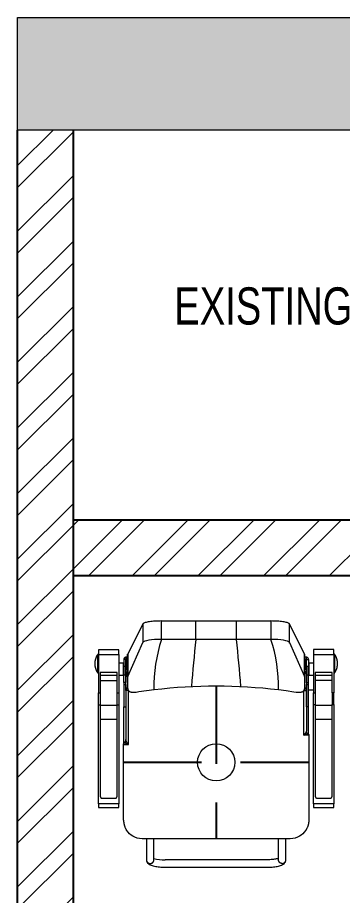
# Model space of a CAD drawing. Header units: feet. Extents: x 9789436 to 9794358, y -6779597 to -6760777.
# Drawn here: x 9789436 to 9790309, y -6763142 to -6760777 of the extents above; entities that cross this region are included whole.
import ezdxf

# ---------------------------------------------------------------- set-up
doc = ezdxf.new("R2010")
doc.units = ezdxf.units.FT
doc.header["$LTSCALE"] = 33
doc.header["$MEASUREMENT"] = 0
doc.linetypes.add('HIDDEN', pattern=[9.524999999999995, 6.349999999999997, -3.174999999999998])
for name, color, linetype, lineweight in [('A-COL', 243, 'Continuous', 9), ('column hatch', 5, 'Continuous', 0), ('LENS-DIM', 252, 'Continuous', 5), ('LENS-FURNITURE', 13, 'Continuous', 9), ('LENS-TEXT', 31, 'Continuous', 5), ('LK-FURNITURE', 13, 'Continuous', 9), ('LN-HATCH', 251, 'Continuous', 0)]:
    doc.layers.add(name, color=color, linetype=linetype, lineweight=lineweight)
doc.layers.add('A-WALL', color=1, linetype='Continuous')
doc.styles.add('LK TXT', font='GILC____.TTF', dxfattribs={"height": 100})

# ---------------------------------------------------------------- blocks, each defined once
blk = doc.blocks.new('A$Ca786b161')
at = {"layer": 'column hatch'}
h = blk.add_hatch(color=8, dxfattribs=at)
h.dxf.hatch_style = 1
h.paths.add_polyline_path([(201.066666662693, -16571.13333333097), (201.066666662693, -16417.93333332799), (0, -16417.93333332799), (0, -16724.33333333023), (201.066666662693, -16724.33333333023)])
h.paths.add_polyline_path([(3571.466666653753, -16443.46666666306), (3009.733333319426, -16443.46666666306), (3009.733333351091, -16724.33333333023), (3571.466666653753, -16724.33333333023)])
h.paths.add_polyline_path([(4921.533333316445, -16417.93333332799), (4720.466666653752, -16417.93333332799), (4720.466666653752, -16724.33333333023), (4921.533333316445, -16724.33333333023)])
h.paths.add_polyline_path([(3596.999999985099, -12536.86666666157), (3290.599999979138, -12536.86666666157), (3290.599999979138, -12843.26666666381), (3596.999999985099, -12843.26666666381)])
h.paths.add_polyline_path([(3750.19999998808, -8681.333333330229), (3443.799999982119, -8681.333333330229), (3443.799999982119, -8987.733333328739), (3750.19999998808, -8987.733333328739)])
h.paths.add_polyline_path([(1605.399999991059, -6536.533333333209), (1324.533333331346, -6536.533333333209), (1324.533333331346, -6817.400000000373), (1605.399999991059, -6817.400000000373)])
h.paths.add_polyline_path([(1605.399999991059, -3906.599999999627), (1299, -3906.599999999627), (1299, -4187.46666666679), (1605.399999991059, -4187.46666666679)])
h.paths.add_polyline_path([(3622.533333316446, 303.2000000011176), (3367.199999988079, 303.2000000011176), (3367.199999988079, -25.53333332948387), (3622.533333316446, -25.53333332948387)])
h.paths.add_polyline_path([(1299, 303.2000000011176), (0, 303.2000000011176), (0, 1.8626451e-09), (1299, 1.8626451e-09)])
at = {"layer": 'LN-HATCH'}
h = blk.add_hatch(dxfattribs=at)
h.set_pattern_fill('ANSI32', color=256, scale=333, angle=180)
h.set_pattern_definition([(225, (-11186338.29759494, 5489029.201225905), (88.29995930067012, -88.29995930067015), []), (225, (-11186397.16423438, 5489029.201225905), (88.29995930067012, -88.29995930067015), [])])
h.paths.add_polyline_path([(4921.533333316445, 303.2000000011176), (3622.533333316446, 303.2000000011176), (3622.533333316446, 102.1333333384245), (4771.533333316445, 102.1333333384245), (4771.533333316445, -16417.93333332799), (4921.533333316445, -16417.93333332799)])
h.paths.add_polyline_path([(3367.199999988079, 303.2000000011176), (1299, 303.2000000011176), (1299, 153.2000000011176), (2039.466666668654, 153.2000000011176), (3367.199999988079, 153.2000000048429)])
h.paths.add_polyline_path([(2039.466666668654, 153.2000000011176), (1889.466666668653, 153.2000000011176), (1889.466666668653, 3.200000000186264), (2039.466666668654, 3.200000001117587)])
h.paths.add_polyline_path([(2039.466666668654, -746.7999999988824), (1889.466666668653, -746.7999999998137), (1889.466666668653, -1050.066666665487), (150, -1050.066666668281), (150, -1200.066666668281), (2039.466666668654, -1200.066666664556)])
h.paths.add_polyline_path([(150, 1.8626451e-09), (0, 1.8626451e-09), (0, -16417.93333332799), (150, -16417.93333332799)])
at = {"layer": 'A-COL'}
for p, q in [((0, 303.2000000011176), (1299, 303.2000000011176)), ((0, 0), (0, 303.2000000011176)), ((1299, 1.8626451e-09), (0, 1.8626451e-09))]:
    blk.add_line(p, q, dxfattribs=at)
at = {"layer": 'A-WALL'}
for p, q in [((0, -16724.33333333023), (1.8626451e-09, 1.8626451e-09)), ((150, -16417.93333332799), (150, 1.8626451e-09)), ((1889.466666668653, -1050.066666665487), (150, -1050.066666668281)), ((2039.466666668654, -1200.066666664556), (150, -1200.066666668281)), ((2039.466666668654, -1200.066666664556), (150, -1200.066666668281))]:
    blk.add_line(p, q, dxfattribs=at)
blk = doc.blocks.new('CHAIR UNIT')
blk.add_circle((0, -2.91038e-11), 50.09224864585668)
at = {"layer": 'Defpoints', "linetype": 'HIDDEN'}
for p, q in [((0, 205.7260339055501), (0, -205.7260339055793)), ((-249.0004958324135, -2.91038e-11), (249.0004958324135, -2.91038e-11))]:
    blk.add_line(p, q, dxfattribs=at)
at = {"layer": 'LENS-FURNITURE'}
for points in [[(-147.1943452823906, 331.1256455461554), (-147.1943452823906, 380.5769559177861), (-151.5496397707611, 380.5495641275193), (-155.868411893025, 380.4491275675247), (-160.1324005834758, 380.2847768315114), (-164.2868219334632, 380.0565119194216), (-168.3225455321371, 379.7643328331469), (-172.1939183576032, 379.417370168172), (-175.8644182831049, 379.0064933290123), (-179.324914181605, 378.5499635048618), (-182.5480148121714, 378.0386501038447), (-185.4880669172853, 377.4725531241856), (-188.1450704988092, 376.8790643542597), (-190.491633602418, 376.2399226048728), (-192.5003649890422, 375.56425846598), (-194.1712641799822, 374.8612025405455), (-195.4860701132566, 374.1398854184954), (-196.4265212463215, 373.4003071072802), (-197.001748945564, 372.6515981986886), (-197.001748945564, 322.3967953379323)], [(-147.1943452823906, 380.5769559177861), (147.2308676522225, 380.5769559177861)], [(-54.7606068085879, 331.1256455461554), (-54.7606068085879, 380.5769559177861)], [(54.79712917841972, 331.1256455461554), (54.79712917841972, 380.5769559177861)], [(197.0474022049457, 322.3967953379323), (197.0474022049457, 372.6515981986886), (196.4721745047718, 373.4003071072802), (195.531722895801, 374.1398854184954), (194.2169169615954, 374.8612025405455), (192.546018009074, 375.56425846598), (190.5372868617996, 376.2399226048728), (188.1907232813537, 376.8790643542597), (185.5337199382484, 377.4725531241856), (182.5936678322032, 378.0386501038447), (179.3705674409866, 378.5499635048618), (175.9100713040679, 379.0064933290123), (172.2304407265037, 379.417370168172), (168.3681985521689, 379.7643328331469), (164.3324747160077, 380.0565119194216), (160.1780536044389, 380.2847768315114), (155.9140649139881, 380.4491275675247), (151.5952930301428, 380.5495641275193), (147.2308676522225, 380.5769559177861), (147.2308676522225, 331.1256455461554)], [(147.2308676522225, 331.1256455461554), (-147.1943452823906, 331.1256455461554)], [(-237.7881233915687, 231.2460509821831), (-197.001748945564, 322.3967953379323)], [(196.9560961686075, 321.200687206263), (197.0108795994893, 321.6754782196076), (197.0291409026831, 321.9220043245877)], [(197.0474022049457, 322.3967953379323), (237.8246457614005, 231.2460509821831)], [(-316.4938646722585, 290.6953644652968), (-318.4934651684017, 290.6953644652968), (-318.7856443449855, 290.2753570306231), (-319.0686928685753, 289.8553495922243), (-319.3426107419655, 289.435342155688), (-319.8904467262328, 288.5770660897541), (-320.1461032964289, 288.1387974603276), (-320.4108905177563, 287.700528830901), (-320.9039425933734, 286.8239915720769), (-321.1504689883441, 286.3765923452738), (-321.3878642562777, 285.9291931203334), (-321.6161293489859, 285.4817938935303), (-321.8443942032755, 285.0252640693507), (-322.2826628480107, 284.1122044266085), (-322.492666637525, 283.6465440087486), (-322.702670189552, 283.1900141845981), (-322.9035435663536, 282.7243537649047), (-323.0952860536054, 282.2495627496973), (-323.2870283024386, 281.7839023318665), (-323.4696403760463, 281.3091113166592), (-323.816602983512, 280.3595292862446), (-323.9900844059885, 279.8756076736609), (-324.1453045271336, 279.4008166584536), (-324.4557447666303, 278.4329734332859), (-324.6018342357129, 277.9490518225648), (-324.7387932911515, 277.4559996144672), (-324.8757523465902, 276.9720780018833), (-325.0035805124789, 276.4790257937857), (-325.2409762572497, 275.4929213775904), (-325.4601104594767, 274.5068169613951), (-325.5514162583277, 274.0046341559209), (-325.6518529467285, 273.5115819478233), (-325.8983791042119, 272.0050335332635), (-326.0901215914637, 270.4984851205372), (-326.1449052607641, 269.9963023150631), (-326.1905582789332, 269.4941195114516), (-326.2270804084837, 268.9828061086009), (-326.2636030139402, 268.4806233049894), (-326.2909947298467, 267.9693099040014), (-326.3183864448219, 267.4671270985273), (-326.3366477480158, 266.9649442930531), (-326.3457781616598, 266.453630892036), (-326.3549090512097, 265.951448086591), (-326.3549090512097, 265.4401346855739), (-326.3457781616598, 264.9288212845859), (-326.3366477480158, 264.4266384791117), (-326.3183864448219, 263.9153250781237), (-326.2636030139402, 262.9109594709007), (-326.2270804084837, 262.3996460699127), (-326.1905582789332, 261.8974632644385), (-326.1449052607641, 261.3952804589644), (-326.0901215914637, 260.8839670579764), (-325.8983791042119, 259.3774186433875), (-325.8162034796551, 258.8752358379133), (-325.7340283319354, 258.3821836316783), (-325.6518529467285, 257.8800008262042), (-325.5514162583277, 257.3778180225927), (-325.4601104594767, 256.8847658126324), (-325.3505431190133, 256.3825830090209), (-325.2409762572497, 255.8895307990606), (-325.0035805124789, 254.9034263828653), (-324.8757523465902, 254.4195047721441), (-324.7387932911515, 253.9264525640465), (-324.6018342357129, 253.4425309514626), (-324.4557447666303, 252.9586093388789), (-323.9900844059885, 251.5068445048529), (-323.816602983512, 251.0320534896455), (-323.6431217994541, 250.5481318770617), (-323.4696403760463, 250.0824714592309), (-323.2870283024386, 249.6076804421609), (-323.0952860536054, 249.1328894269536), (-322.9035435663536, 248.6672290072602), (-322.702670189552, 248.2015685894294), (-322.492666637525, 247.7359081697359), (-322.2826628480107, 247.279378347419), (-321.8443942032755, 246.3663187028142), (-321.6161293489859, 245.9097888804972), (-321.3878642562777, 245.4623896555568), (-321.1504689883441, 245.0149904287536), (-320.6574166752399, 244.1201919770101), (-320.4108905177563, 243.6819233475835), (-320.1461032964289, 243.2436547163234), (-319.8904467262328, 242.8145166842733), (-319.3426107419655, 241.9562406183104), (-319.0686928685753, 241.5362331817742), (-318.7856443449855, 241.1070951478905), (-318.4934651684017, 240.6962183068681), (-316.4938646722585, 240.6962183068681)], [(-318.4934651684017, 240.6962183068681), (-318.4934651684017, 290.6953644652968)], [(-261.5002822503448, 290.2023122571991), (-261.5002822503448, 303.1951510048821), (-316.4938646722585, 303.1951510048821), (-316.4938646722585, 290.2023122571991), (-261.5002822503448, 290.2023122571991), (-261.5002822503448, 187.0174417796661)], [(-316.4938646722585, 290.2023122571991), (-316.4938646722585, 187.0174417796661)], [(-237.9707354661077, 230.1686405996735), (-237.9707354661077, 230.4151667065162), (-237.9707354661077, 290.9418905702769), (-237.9707354661077, 291.0423271302425), (-237.9616045765579, 291.1427636920707), (-237.943343273364, 291.2432002520654), (-237.9250824470073, 291.3345062183798), (-237.8976904936135, 291.4258121809981), (-237.8611681256443, 291.5262487428263), (-237.8246457595378, 291.6175547091407), (-237.7881233915687, 291.699730076245)], [(238.0163882486522, 230.1686405996735), (238.0163882486522, 230.4151667065162), (238.0163882486522, 290.9418905702769), (238.0163882486522, 291.0423271302425), (238.0072578350082, 291.1427636920707), (237.9889965318144, 291.2432002520654), (237.9707352295518, 291.3345062183798), (237.9433435136452, 291.4258121809981), (237.9068211466074, 291.5262487428263), (237.8702987795696, 291.6175547091407), (237.8246457614005, 291.699730076245)], [(316.4938649134711, 290.3940547816455), (316.4938649134711, 303.3868935330538), (261.500282490626, 303.3868935330538), (261.500282490626, 290.3940547816455), (316.4938649134711, 290.3940547816455), (316.4938649134711, 187.2091843059752)], [(261.500282490626, 290.3940547816455), (261.500282490626, 187.2091843059752)], [(316.4938649134711, 240.8879608331772), (318.4934654096141, 240.8879608331772), (318.7856445852667, 241.2988376741996), (319.0686931088567, 241.7188451107068), (319.6165286172182, 242.5771211766696), (320.1461032982916, 243.4353972426034), (320.6574166771023, 244.3119345014566), (320.9039428345858, 244.7593337282597), (321.1504689911381, 245.1976023576863), (321.3878644965589, 245.6450015844894), (321.6161293517798, 246.1015314068063), (321.8443944435567, 246.5489306317177), (322.063528646715, 247.0054604558973), (322.2826630882919, 247.4711208718654), (322.4926666393876, 247.927650696045), (322.7026704298332, 248.3933111157385), (322.9035433297977, 248.8589715354319), (323.095286055468, 249.3246319532627), (323.2870285427198, 249.79942296847), (323.4696406163275, 250.2650833881635), (323.8166032247245, 251.214665418549), (323.9900844087824, 251.6985870292992), (324.1453045289964, 252.1733780463692), (324.4557447684929, 253.1412212678115), (324.6018344759941, 253.6342734777718), (324.8757521100342, 254.6021167010767), (325.0035807527603, 255.0951689073118), (325.2409760206938, 256.0812733253697), (325.3505433602259, 256.5743255334673), (325.4509798102081, 257.0765083389415), (325.5514164986089, 257.5695605470392), (325.6518529485911, 258.0717433525133), (325.7340283347294, 258.564795560611), (325.8162037208677, 259.0669783642224), (325.962293189019, 260.0713439733081), (326.0901215933263, 261.0757095842564), (326.1357746114954, 261.5778923878679), (326.1905580433086, 262.0892057888559), (326.2636027773841, 263.0935713998333), (326.2909949701279, 263.6048848008213), (326.3183866860345, 264.1070676062954), (326.3366477508098, 264.6183810072835), (326.3457784019411, 265.1205638090323), (326.3549088146537, 265.6318772118829), (326.3549088146537, 266.1340600154945), (326.3457784019411, 266.6453734164825), (326.3366477508098, 267.1475562219566), (326.3183866860345, 267.6588696229737), (326.2909949701279, 268.1610524284188), (326.2636027773841, 268.6723658294359), (326.1905580433086, 269.6767314403842), (326.1357746114954, 270.1880448413722), (326.0901215933263, 270.6902276449837), (325.962293189019, 271.6945932540693), (325.8162037208677, 272.698958863155), (325.7340283347294, 273.2011416686291), (325.6518529485911, 273.6941938767559), (325.4509798102081, 274.6985594877042), (325.3505433602259, 275.1916116958018), (325.2409760206938, 275.6846639020368), (325.0035807527603, 276.6707683200948), (324.8757521100342, 277.1638205281925), (324.7387935314328, 277.6477421407762), (324.6018344759941, 278.1407943488739), (324.4557447684929, 278.6247159614577), (324.1453045289964, 279.5925591829), (323.9900844087824, 280.06735019997), (323.8166032247245, 280.5512718106911), (323.4696406163275, 281.5008538411057), (323.2870285427198, 281.975644856313), (322.9035433297977, 282.9069656938082), (322.7026704298332, 283.3726261135016), (322.2826630882919, 284.3039469510259), (321.8443944435567, 285.2170065975224), (321.6161293517798, 285.6644058224629), (321.3878644965589, 286.1209356447798), (321.1504689911381, 286.5683348697203), (320.9039428345858, 287.0157340965234), (320.6574166771023, 287.4540027277835), (320.1461032982916, 288.3305399866367), (319.8813160769641, 288.7596780186868), (319.6165286172182, 289.1979466499762), (319.3426109822467, 289.6179540846206), (319.0686931088567, 290.0470921166707), (318.7856445852667, 290.4670995550696), (318.4934654096141, 290.8871069916058), (316.4938649134711, 290.8871069916058)], [(318.4934654096141, 290.8871069916058), (318.4934654096141, 240.8879608331772)], [(-248.4983128663152, 265.6957913879305), (-249.5026785582304, 266.6910264015314), (-261.5002822503448, 266.6910264015314)], [(-249.5026785582304, 234.6974164407293), (-249.5026785582304, 266.6910264015314)], [(-237.9707354661077, 277.1729511237063), (-241.9973281733692, 277.1729511237063), (-241.9973281733692, 283.0804470272269), (-242.1890708990395, 283.0804470272269), (-242.572555873543, 283.0621858343365), (-242.7642983607948, 283.0439246414462), (-242.9560410864651, 283.016532853042), (-243.1386529225856, 282.9891410627752), (-243.3303954098374, 282.9526186751318), (-243.5130072459578, 282.9160962912137), (-243.7047497322783, 282.8704433080275), (-244.0699736420065, 282.7608761506854), (-244.2434548269957, 282.6969619765005), (-244.4260669015348, 282.6239172049099), (-244.7730295080692, 282.4778276617871), (-244.946510931477, 282.3956522928201), (-245.1199921155348, 282.304346330231), (-245.2843428868801, 282.2130403639167), (-245.6130444295705, 282.0121672420937), (-245.7682645497844, 281.9026000847225), (-245.9234849084169, 281.7839023318665), (-246.0695743765682, 281.6743351744953), (-246.2247944967821, 281.5465068224002), (-246.3617535531521, 281.4186784740014), (-246.5078430213034, 281.2908501237689), (-246.6448018383236, 281.1630217716447), (-246.7726300042123, 281.0169322285219), (-246.9004586469382, 280.8799732846091), (-247.028286812827, 280.7338837396237), (-247.1469848044216, 280.5877941964718), (-247.3661190066486, 280.2773539173068), (-247.4756861086935, 280.1130031812645), (-247.5761225586757, 279.9577830407361), (-247.6765592470765, 279.7843017092091), (-247.7678650459274, 279.6199509731668), (-247.9322160556912, 279.2729883082211), (-248.0783055238426, 278.9260256413836), (-248.2061336897313, 278.5608017835184), (-248.2609175983816, 278.3781898564775), (-248.3065706174821, 278.1955779275449), (-248.3522233972326, 278.0038354012358), (-248.3887457642704, 277.8212234723032), (-248.416137480177, 277.6294809478859), (-248.4435294345021, 277.4468690189534), (-248.4709211494774, 277.2551264926442), (-248.48005180154, 277.0633839663351), (-248.4983128663152, 276.871641440026), (-248.4983128663152, 276.6798989156086)], [(-242.4995111394673, 257.6517359141144), (-242.4995111394673, 276.6798989156086), (-248.4983128663152, 276.6798989156086), (-248.4983128663152, 257.6517359141144)], [(-242.4995111394673, 249.288109567482), (-242.462988534011, 249.4341991106048), (-242.353421671316, 249.5528968653525), (-242.1890708990395, 249.6076804421609), (-241.9973281733692, 249.6076804421609), (-241.9973281733692, 277.1729511237063), (-242.0521118436009, 277.1729511237063), (-242.0977648627013, 277.1638205281925), (-242.1525482935831, 277.1455593353021), (-242.2438543308526, 277.1090369495214), (-242.289507349953, 277.0816451610881), (-242.3351603681222, 277.0451227734447), (-242.3716824967414, 277.008600387664), (-242.3990746894851, 276.9720780018833), (-242.4538581203669, 276.8807720374316), (-242.4721194235608, 276.8351190561079), (-242.4903804883361, 276.7803354774369), (-242.4995111394673, 276.7346824961423), (-242.4995111394673, 276.6798989156086)], [(-237.9707354661077, 283.0804470272269), (-241.9973281733692, 283.0804470272269)], [(248.4983131065965, 276.6798989156086), (248.4709211522713, 277.2551264926442), (248.4435294363648, 277.4468690189534), (248.4161377204582, 277.6294809478859), (248.3887460045516, 277.8212234723032), (248.3522233990953, 278.0038354012358), (248.3065703809261, 278.1955779275449), (248.1422196086496, 278.743413712451), (248.0783055257052, 278.9260256413836), (247.9322160575539, 279.2729883082211), (247.8500406723469, 279.4464696397481), (247.758734873496, 279.6199509731668), (247.6674288362265, 279.7843017092091), (247.5761227989569, 279.9577830407361), (247.4756861105561, 280.1130031812645), (247.3661192469299, 280.2773539173068), (247.1469845678657, 280.5877941964718), (247.0282870531082, 280.7338837396237), (246.9004586488008, 280.8799732846091), (246.7726302444935, 281.0169322285219), (246.6448020786047, 281.1630217716447), (246.5078430231661, 281.2908501237689), (246.0695743784309, 281.6743351744953), (245.9234846718609, 281.7839023318665), (245.7682647900656, 281.9026000847225), (245.6130444314331, 282.0121672420937), (245.2843431271613, 282.2130403639167), (245.119992355816, 282.304346330231), (244.9465109333396, 282.3956522928201), (244.7730297483504, 282.4778276617871), (244.426067141816, 282.6239172049099), (244.243455067277, 282.6969619765005), (244.0699736438692, 282.7608761506854), (243.8873615702614, 282.8156597312191), (243.6956193214282, 282.8704433080275), (243.5130072478205, 282.9160962912137), (243.3303954117, 282.9526186751318), (243.1386529244483, 282.9891410627752), (242.9469104371965, 283.016532853042), (242.7642983626574, 283.0439246414462), (242.5725558754057, 283.0621858343365), (242.1890709009022, 283.0804470272269), (241.9973284136504, 283.0804470272269), (241.9973284136504, 277.1729511237063), (238.0163882486522, 277.1729511237063)], [(241.9973284136504, 283.0804470272269), (238.0163882486522, 283.0804470272269)], [(242.49951114133, 249.2972401629959), (242.4355970583856, 249.461590899009), (242.3990744529292, 249.5072438821662), (242.3808131497353, 249.5163744777092), (242.3808131497353, 249.5255050731939), (242.2073319656774, 249.6076804421609), (241.9973284136504, 249.6076804421609), (241.9973284136504, 277.1729511237063), (242.0521118454635, 277.1729511237063), (242.097764864564, 277.1638205281925), (242.1525485347956, 277.1455593353021), (242.2438545711338, 277.1090369495214), (242.2895075902343, 277.0816451610881), (242.3260297188535, 277.0451227734447), (242.3716827370226, 277.008600387664), (242.3990744529292, 276.9720780018833), (242.4538583606481, 276.8807720374316), (242.4721191879362, 276.8351190561079), (242.481250077486, 276.7803354774369), (242.4903804901987, 276.7346824961423), (242.49951114133, 276.6798989156086)], [(242.49951114133, 257.6517359141144), (242.49951114133, 276.6798989156086), (248.4983131065965, 276.6798989156086), (248.4983131065965, 257.6517359141144)], [(261.500282490626, 266.8827689259487), (249.4935479089618, 266.8827689259487), (248.4983131065965, 265.887533912377)], [(249.4935479089618, 266.8827689259487), (249.4935479089618, 234.8800283696619)], [(-266.4947185218334, 187.0174417796661), (-266.4947185218334, 241.6549309346592), (-311.4994284007698, 241.6549309346592), (-311.4994284007698, 187.0174417796661)], [(-237.9707354661077, 201.772485642432), (-238.1807390172034, 201.6081349064188), (-238.3724815044552, 201.4529147677531), (-238.5733546428383, 201.2885640317108), (-238.76509713009, 201.1150827001547), (-238.9477092046291, 200.9416013667651), (-239.1394516918808, 200.7681200333463), (-239.31293287687, 200.5855081044138), (-239.4864142984152, 200.3937655781338), (-239.6598954834044, 200.2111536492011), (-239.8333769068122, 200.0102805273782), (-239.9885972645134, 199.8185380029316), (-240.1529477983713, 199.6176648811088), (-240.3081679176539, 199.407661163772), (-240.4542576242238, 199.2067880419781), (-240.6003470933065, 198.996784320916), (-240.8742649666965, 198.5585156933521), (-241.1299215368927, 198.1202470620628), (-241.2486192891374, 197.8919821518356), (-241.3581866286695, 197.6637172416085), (-241.4677534922958, 197.4263217321422), (-241.5773208327591, 197.1980568219151), (-241.6777575202285, 196.9606613143114), (-241.7690633200109, 196.7232658067369), (-241.8512387052178, 196.4858702991041), (-241.942544741556, 196.239344194124), (-242.015589476563, 196.0019486865494), (-242.0886342106387, 195.7554225834319), (-242.1525482935831, 195.5088964784518), (-242.2164626149461, 195.2532397779285), (-242.2712460467592, 195.0067136729485), (-242.3168990649283, 194.760187569831), (-242.3625520840287, 194.5045308674744), (-242.4355968181044, 193.9932174664864), (-242.462988534011, 193.7466913633689), (-242.4995111394673, 193.2353779623809), (-242.4995111394673, 232.0769352578791), (-242.1708095967769, 236.1035282934608), (-241.1573134902865, 240.1301213272091), (-239.5046756025404, 243.8280128888727), (-237.9707354661077, 246.0376172307296)], [(-241.9973281733692, 249.6076804421609), (-240.6551305251196, 249.5711580582429), (-239.31293287687, 249.5528968653525), (-237.9707354661077, 249.5255050731939)], [(238.0163882486522, 246.0558784236201), (238.5277016274631, 245.4076060768566), (240.2442538365722, 242.3762480548467), (241.5042763389647, 239.0527109465329), (242.2438545711338, 235.6378678737674), (242.49951114133, 232.0769352578791), (242.49951114133, 193.2353779623809), (242.49951114133, 83.9969220382045), (242.1708095986396, 81.9151460484427), (241.24861953035, 79.76032528525684), (239.7146791554987, 77.4046314021107), (237.6968173570931, 75.04893751713098), (235.9985264493153, 73.35064657812472), (236.0259181652218, 73.35977717363856), (236.4276644419879, 73.47847492835717), (238.071171679534, 73.9806577338313), (240.6825224813074, 74.86632558819838), (242.8099513817579, 75.72460165416123), (244.4169362522662, 76.54635533617692), (245.4578243121505, 77.29506424476858), (245.293473539874, 77.45028438343434), (245.1291230078787, 77.61463511944748), (244.8186827674508, 77.94333659339462), (244.5265035917981, 78.29029925834038), (244.3804141227156, 78.47291118727298), (244.243455067277, 78.65552311620556), (244.1156266629696, 78.83813504513819), (243.8599698543549, 79.22162009400198), (243.7504029916599, 79.42249321582494), (243.6317050000653, 79.62336633951053), (243.5221378989518, 79.82423946133349), (243.4217012096196, 80.02511258312734), (243.3303954117, 80.23511630046414), (243.2299587223679, 80.4359894222871), (243.1477835755795, 80.65512373886305), (243.0656081903726, 80.86512745619984), (242.9925634562969, 81.08426177091314), (242.9195187212899, 81.29426548822084), (242.791690078564, 81.73253411951009), (242.7369066476822, 81.96079902973727), (242.6912536285818, 82.17993334445055), (242.6456006094813, 82.40819825654035), (242.6090782433748, 82.62733257125365), (242.5725558754057, 82.85559748148079), (242.5451641604304, 83.0838623935706), (242.5086417924613, 83.54039221588754), (242.49951114133, 83.76865712797735), (242.49951114133, 83.9969220382045)], [(238.0163882486522, 249.5346356705995), (239.3494554832578, 249.5528968653525), (241.9973284136504, 249.6076804421609)], [(311.4994284026325, 187.2091843059752), (311.4994284026325, 241.8466734609683), (266.4947185236961, 241.8466734609683), (266.4947185236961, 187.2091843059752)], [(-266.4947185218334, 233.8208791819052), (-311.4994284007698, 233.8208791819052)], [(-266.4947185218334, 219.8419360179978), (-311.4994284007698, 219.8419360179978)], [(-261.5002822503448, 234.6974164407293), (-249.5026785582304, 234.6974164407293), (-248.4983128663152, 235.6926514524384)], [(-248.4983128663152, 215.3679437555839), (-248.4983128663152, 209.633929185482), (-242.4995111394673, 209.633929185482), (-242.4995111394673, 215.3679437555839), (-248.4983128663152, 215.3679437555839), (-248.4983128663152, 235.9391775574186)], [(-242.4995111394673, 235.9391775574186), (-242.4995111394673, 215.3679437555839)], [(-242.4995111394673, 222.6085067421372), (-242.4355968181044, 222.9919917910302), (-242.3990746894851, 223.0924283528584), (-242.389943799004, 223.1198201431543), (-242.3808133862912, 223.1380813360447), (-242.2073319638148, 223.3663462462719), (-241.9973281733692, 223.612872351252)], [(241.9973284136504, 223.7041783138411), (242.1890709009022, 223.4485216152098), (242.3534214347601, 223.2019955102296), (242.4629887742922, 222.9554694071121), (242.49951114133, 222.6998127047555)], [(242.49951114133, 214.3087945678271), (242.49951114133, 209.7617575375771), (248.4983131065965, 209.7617575375771), (248.4983131065965, 214.3087945678271), (242.49951114133, 214.3087945678271), (242.49951114133, 235.9026551716379)], [(248.4983131065965, 214.3087945678271), (248.4983131065965, 235.9026551716379)], [(248.4983131065965, 235.8843939806102), (249.4935479089618, 234.8800283696619), (261.500282490626, 234.8800283696619)], [(311.4994284026325, 234.0126217063517), (266.4947185236961, 234.0126217063517)], [(311.4994284026325, 220.0336785424442), (266.4947185236961, 220.0336785424442)], [(-248.4983128663152, 209.633929185482), (-248.4983128663152, 149.3902538124821)], [(-242.4995111394673, 209.633929185482), (-242.4995111394673, 149.3902538124821)], [(-235.998526209034, 193.4910346647375), (-236.5372317805886, 193.4910346647375), (-237.0850672870874, 193.5001652602513), (-238.1624777149409, 193.4819040654984), (-238.7103134598583, 193.4727734699845), (-239.2490187939257, 193.454512277094), (-239.796854538843, 193.4271204868273), (-240.335559871979, 193.399728698423), (-241.4129700604826, 193.3266839268326), (-241.9608060447499, 193.2810309436754), (-242.4995111394673, 193.2353779623809), (-242.4995111394673, 58.99734895897562), (-242.1799402479082, 56.97035654791398), (-241.2486192891374, 54.76075220605707), (-239.7512015206739, 52.45984190161107), (-237.6968173552305, 50.04936443979386), (-235.998526209034, 48.35107349889586), (-235.998526209034, 193.3905981029093)], [(-237.9707354661077, 199.4624447406095), (-237.9707354661077, 199.3620081787521), (-237.9707354661077, 199.1154820756346), (-237.9524741638452, 198.6406910604273), (-237.9250824470073, 198.3941649573098), (-237.870298538357, 197.9193739402399), (-237.8337764106691, 197.6819784344989), (-237.7424703733995, 197.2071874174289), (-237.6876867031679, 196.969791911717), (-237.6237726202234, 196.7323964022216), (-237.5598585372791, 196.5041314919945), (-237.4868138032034, 196.2758665799046), (-237.4046381786466, 196.0384710723301), (-237.3224630318582, 195.8193367576168), (-237.2402876457199, 195.5910718473896), (-237.1398509573191, 195.3719375308136), (-237.0394142689183, 195.1436726205866), (-236.9389778189361, 194.9336689013871), (-236.8294107168913, 194.7145345885365), (-236.4733174592256, 194.0845234328299), (-236.336358403787, 193.8836503110069), (-236.2085299994796, 193.682777189184), (-236.062440530397, 193.4819040654984), (-235.770261593163, 193.0984190147719), (-235.4598211143166, 192.7331951569067), (-235.29547058139, 192.5505832279741), (-235.1311198100447, 192.3771018964471), (-234.957638386637, 192.2036205630283), (-234.7841572025791, 192.039269826986), (-234.6015451289714, 191.8749190909439), (-234.2363212183118, 191.5644788117788), (-233.8528362438083, 191.2722997255041), (-233.4510899670422, 190.9983818321198), (-233.2502168286592, 190.8705534818581), (-233.0402132775635, 190.7427251316256), (-232.6202059350908, 190.5053296240221), (-232.4102019071579, 190.3957624666509), (-231.9719335008413, 190.1948893429944), (-231.7436686465517, 190.1035833803762), (-231.5245339665562, 190.0122774140618), (-231.0680044963956, 189.8479266780196), (-230.8306087525561, 189.7748819083208), (-230.6023438982665, 189.7109677341068), (-230.3649483919144, 189.6561841535731), (-230.1366833001375, 189.601400574902), (-229.8992880322039, 189.5466169980936), (-229.661892526783, 189.5009640130738), (-229.4153663692996, 189.464441627264), (-228.9405753575266, 189.4096580504556), (-228.7031796136871, 189.3913968575652), (-228.4566536955535, 189.3731356646749), (-228.2192584276199, 189.364005069161), (-227.9727320317179, 189.364005069161), (-214.8703261986375, 189.364005069161)], [(-214.8703261986375, 189.364005069161), (-208.0771623300389, 190.3592400808701), (-187.3689696602523, 193.2901615410519), (-166.6242546243593, 195.919773319445), (-145.8430172204971, 198.2389448168105), (-125.0252572111785, 200.2476760368445), (-104.1709748348221, 201.9459669739881), (-83.30756180733442, 203.3429482312058), (-62.41675754077732, 204.4203586137155), (-41.51682190690189, 205.1964593107113), (-20.59862544760107, 205.652989134891), (0.3195710116997361, 205.8082092735567), (21.22863681986928, 205.6438585375145), (42.14683327917009, 205.178198117821), (63.04676843620836, 204.3929668253113), (83.93757317960262, 203.3064258454251), (104.8009862070903, 201.9094445900701), (125.6461376938969, 200.1928924563108), (146.4638977032155, 198.1750306425965), (167.2451351061463, 195.846728546021), (187.9898503813892, 193.2171167694905), (208.6980430502444, 190.2679341164184), (214.9342405218631, 189.364005069161)], [(214.9342405218631, 189.364005069161), (228.018385052681, 189.364005069161), (228.2649112101644, 189.364005069161), (228.5023067155853, 189.3731356646749), (228.7397024594247, 189.3913968575652), (228.9862283784896, 189.4096580504556), (229.4610193902627, 189.464441627264), (229.6984148956835, 189.5009640130738), (229.9358104020357, 189.5466169980936), (230.6479969192296, 189.7109677341068), (230.8762620110065, 189.7748819083208), (231.1136572789401, 189.8479266780196), (231.3419223716483, 189.9301020469575), (231.5610565748066, 190.0122774140618), (231.7893214290962, 190.1035833803762), (232.0084558706731, 190.1948893429944), (232.2367207240313, 190.2953259048226), (232.446724514477, 190.3957624666509), (232.6658587176353, 190.5053296240221), (233.0858660591766, 190.7427251316256), (233.2958698496223, 190.8705534818581), (233.4967429880053, 190.9983818321198), (233.8984892647713, 191.2722997255041), (234.2819744776934, 191.5644788117788), (234.6471983874216, 191.8749190909439), (234.8298102235422, 192.039269826986), (235.0032914076, 192.2036205630283), (235.1767725925892, 192.3771018964471), (235.3411236014217, 192.5505832279741), (235.5054743736982, 192.7331951569067), (235.8159146141261, 193.0984190147719), (236.1080937888473, 193.4819040654984), (236.3820116622374, 193.8836503110069), (236.5098398281261, 194.0845234328299), (236.6376682324335, 194.2945271501376), (236.8750637378544, 194.7145345885365), (236.9846310783178, 194.9336689013871), (237.0850675273687, 195.1436726205866), (237.1855039782822, 195.3719375308136), (237.2768100146204, 195.5910718473896), (237.3681158144027, 195.8193367576168), (237.4502914380282, 196.0384710723301), (237.5324665848166, 196.2758665799046), (237.6055113198236, 196.5041314919945), (237.6694256402552, 196.7323964022216), (237.8337764125317, 197.4445829250617), (237.8794291922822, 197.6819784344989), (237.9159517977387, 197.9193739402399), (237.9707352295518, 198.3941649573098), (237.9889965318144, 198.6406910604273), (238.0072578350082, 198.878086568031), (238.0163882486522, 199.1154820756346), (238.0163882486522, 199.3620081787521), (238.0163882486522, 199.4624447406095)], [(242.49951114133, 149.4724291795573), (242.49951114133, 209.7617575375771)], [(248.4983131065965, 149.4724291795573), (248.4983131065965, 209.7617575375771)], [(261.500282490626, 193.9840868709725), (248.4983131065965, 193.9840868709725)], [(-316.4938646722585, 155.188182556798), (-316.4938646722585, 187.0174417796661), (-311.4994284007698, 187.0174417796661), (-311.4994284007698, 155.188182556798)], [(-266.4947185218334, 155.188182556798), (-266.4947185218334, 187.0174417796661), (-261.5002822503448, 187.0174417796661), (-261.5002822503448, 155.188182556798)], [(261.500282490626, 155.3799250812444), (261.500282490626, 187.2091843059752), (266.4947185236961, 187.2091843059752), (266.4947185236961, 155.3799250812444)], [(-316.4938646722585, -111.7995882283139), (-316.4938646722585, 155.188182556798), (-311.4994284007698, 155.188182556798), (-311.4994284007698, -91.80358200351475), (-311.4902977496385, -91.967932739557), (-311.4902977496385, -92.1414140729757), (-311.4720366857946, -92.31489540453185), (-311.4537753826007, -92.479246140545), (-311.4263836666942, -92.65272747396375), (-311.3533389326185, -92.98142894601914), (-311.3076859135181, -93.15491027757523), (-311.262032895349, -93.31013041810363), (-311.1524655558169, -93.63883189015905), (-311.0794208208099, -93.79405203068745), (-311.0155069762841, -93.94927216932408), (-310.9333313517272, -94.10449230798986), (-310.8602866176517, -94.25058185114176), (-310.5863687451929, -94.6888504824019), (-310.4859322952107, -94.82580942817731), (-310.3763651940972, -94.95363777840976), (-310.2667978536338, -95.0905967260478), (-310.1481001004577, -95.21842507630934), (-309.9107045950368, -95.45582058391302), (-309.7828761907294, -95.5745183367689), (-309.6550480248406, -95.68408549414013), (-309.244171096012, -95.98539517779135), (-309.0980816278606, -96.07670114224312), (-308.9519921597093, -96.15887650934746), (-308.7967720385641, -96.24105187828535), (-308.486331560649, -96.38714141957462), (-308.1758913211524, -96.51496977166971), (-308.0115405488759, -96.56975335034076), (-307.6828392446041, -96.66105931482164), (-307.5184884732589, -96.69758170060234), (-307.3450070507825, -96.72497348900652), (-307.1806562785059, -96.75236527927338), (-307.0071750953794, -96.77975706954022), (-306.8428240846842, -96.78888766505409), (-306.6693429006264, -96.79801826243057), (-306.4958614781499, -96.79801826243057), (-271.4982854453847, -96.79801826243057), (-271.3248040229081, -96.79801826243057), (-271.1604532506317, -96.78888766505409), (-270.9869720665738, -96.77975706954022), (-270.8134906440973, -96.75236527927338), (-270.4847891014069, -96.69758170060234), (-270.3113079164177, -96.66105931482164), (-269.9826063737273, -96.56975335034076), (-269.8273862535134, -96.51496977166971), (-269.6630357205868, -96.4510555974848), (-269.5078153628856, -96.38714141957462), (-269.1973748840392, -96.24105187828535), (-269.0512854149565, -96.15887650934746), (-268.8960652947426, -96.07670114224312), (-268.7591064777225, -95.98539517779135), (-268.6130167711526, -95.88495861779666), (-268.3390988977626, -95.68408549414013), (-268.2112707318738, -95.5745183367689), (-268.0834423284978, -95.45582058391302), (-267.8460468221456, -95.21842507630934), (-267.7273490689695, -95.0905967260478), (-267.6177817294374, -94.95363777840976), (-267.5173452794552, -94.82580942817731), (-267.4169088285416, -94.6888504824019), (-267.3164721410722, -94.5427609392791), (-267.2251661028713, -94.3966713961272), (-267.060815570876, -94.10449230798986), (-266.9786401847377, -93.94927216932408), (-266.8508117804304, -93.63883189015905), (-266.7868974590674, -93.4744811541168), (-266.7321140281856, -93.31013041810363), (-266.6864610090852, -93.15491027757523), (-266.6408079899848, -92.98142894601914), (-266.5677632559091, -92.65272747396375), (-266.5403715409338, -92.479246140545), (-266.52211023774, -92.31489540453185), (-266.5038491729647, -91.967932739557), (-266.4947185218334, -91.80358200351475), (-266.4947185218334, 155.188182556798), (-261.5002822503448, 155.188182556798), (-261.5002822503448, -111.7995882283139)], [(-266.4947185218334, 152.7046603233902), (-311.4994284007698, 152.7046603233902)], [(-248.4983128663152, 50.67024499626132), (-248.4983128663152, 52.78854337180383), (-248.4983128663152, 149.3902538124821), (-242.4995111394673, 149.3902538124821), (-242.4995111394673, 61.32565105371759)], [(248.4983131065965, 75.64242628705688), (248.4983131065965, 149.4724291795573), (242.49951114133, 149.4724291795573), (242.49951114133, 83.8234407066484)], [(316.4938649134711, 155.3799250812444), (316.4938649134711, -111.6078457020048), (261.500282490626, -111.6078457020048), (261.500282490626, -121.6149794108642), (316.4938649134711, -121.6149794108642), (316.4938649134711, -111.6078457020048)], [(261.500282490626, -111.6078457020048), (261.500282490626, 155.3799250812444), (266.4947185236961, 155.3799250812444), (266.4947185236961, -91.61183947909738), (266.5038491748273, -91.7853208106244), (266.5129798268899, -91.94967154666664), (266.5221104780212, -92.12315288008541), (266.5403715427965, -92.29663421161241), (266.5677634961903, -92.46098494765465), (266.6042856257409, -92.6253356836969), (266.6408082311973, -92.79881701711562), (266.7321142684668, -93.12751848917105), (266.7868977002799, -93.28273862969942), (266.8416811311618, -93.44708936571259), (266.9147258661687, -93.60230950251572), (266.9786401875317, -93.75752964304407), (267.0608155727387, -93.91274978354342), (267.1429909579456, -94.0588393266953), (267.2251663440838, -94.2140594671946), (267.3164723813534, -94.35101841297), (267.4077784176916, -94.4971079561219), (267.5173452813178, -94.6340669018682), (267.6177819697187, -94.77102584950626), (267.7273493092506, -94.89885419973871), (267.8460470624268, -95.02668255186293), (268.0834423303604, -95.2640780576039), (268.2112707346679, -95.3827758123225), (268.3390991389751, -95.49234296783106), (268.6130170114338, -95.69321608965402), (268.7591064795852, -95.79365265148226), (268.8960655350238, -95.88495861779666), (269.0421550041065, -95.967133984901), (269.3525954829529, -96.13148472091417), (269.8182558426633, -96.32322724536058), (269.9826063755899, -96.37801082403166), (270.3113079182803, -96.46931678851251), (270.4756586905569, -96.50583917429321), (270.6491401130334, -96.54236156007391), (270.8134908843785, -96.56062275482692), (270.9869720693678, -96.58801454323113), (271.151322601363, -96.5971451406076), (271.4982854472473, -96.61540633352708), (306.4958617184311, -96.61540633352708), (306.6693431409076, -96.60627573612146), (306.8336939122528, -96.5971451406076), (307.007175097242, -96.58801454323113), (307.1806565197185, -96.56062275482692), (307.3450072910637, -96.54236156007391), (307.5093578239903, -96.50583917429321), (307.6828390080482, -96.46931678851251), (308.0115405507386, -96.37801082403166), (308.1667606718838, -96.32322724536058), (308.3311114422977, -96.25931307117573), (308.6415519211441, -96.13148472091417), (308.7967718029395, -96.0493093538389), (308.9428615104406, -95.967133984901), (309.0980816297233, -95.88495861779666), (309.2350404467434, -95.79365265148226), (309.3811301542446, -95.69321608965402), (309.6550480276346, -95.49234296783106), (309.782876431942, -95.3827758123225), (309.9107045978308, -95.2640780576039), (310.1481003407389, -95.02668255186293), (310.266798093915, -94.89885419973871), (310.3763651959598, -94.77102584950626), (310.5772380959243, -94.4971079561219), (310.6776750227437, -94.35101841297), (310.7689808215946, -94.2140594671946), (310.8511562068015, -94.0588393266953), (310.9333315929398, -93.91274978354342), (311.0155067406595, -93.75752964304407), (311.1433353833854, -93.44708936571259), (311.2072492279112, -93.28273862969942), (311.2620331356302, -93.12751848917105), (311.3533389344811, -92.79881701711562), (311.389861301519, -92.6253356836969), (311.4263836685568, -92.46098494765465), (311.4537756228819, -92.29663421161241), (311.4720366876572, -92.12315288008541), (311.4811673387885, -91.94967154666664), (311.4902979899198, -91.7853208106244), (311.4994284026325, -91.61183947909738), (311.4994284026325, 155.3799250812444)], [(311.4994284026325, 152.8964028478367), (266.4947185236961, 152.8964028478367)], [(-266.4947185218334, 115.2692148787901), (-311.4994284007698, 115.2692148787901)], [(311.4994284026325, 115.4518268077227), (266.4947185236961, 115.4518268077227)], [(246.5352347390726, 78.08942613651745), (246.1791414804757, 77.8702918199706), (245.4578243121505, 77.29506424476858)], [(248.4983131065965, 75.66981807732373), (248.6900555938482, 75.17676586922607), (248.7357086120173, 75.00328453583644), (248.7904920428992, 74.83893379979416), (248.8270146492869, 74.66545246637544), (248.8726674299687, 74.49197113484843), (248.9548428151756, 73.97152713645481), (248.9731041174382, 73.7980458049278), (248.9913651822135, 73.45108313995297), (249.0004958333448, 73.26847121102037), (249.0004958333448, -155.7268877471797)], [(-249.0004958314821, -155.7268877471797), (-249.0004958314821, 48.26889812995796), (-248.9913651794195, 48.46064065812971), (-248.9822345282882, 48.6432525870623), (-248.973103877157, 48.83499511150876), (-248.954842813313, 49.01760704041225), (-248.9274508580566, 49.20021896934485), (-248.8909287303686, 49.39196149379132), (-248.8544061239809, 49.57457342272389), (-248.8087531058118, 49.75718535162741), (-248.7631000876427, 49.93066668504615), (-248.7083166558296, 50.11327861397878), (-248.5804882515222, 50.46024127892451), (-248.4343987833709, 50.80720394389937), (-248.3522233972326, 50.98068527728901), (-248.2700480110943, 51.14503601333126), (-248.1787419747561, 51.3093867493735), (-247.9778688363731, 51.61982702853856), (-247.8683017343283, 51.77504716906696), (-247.7587346322835, 51.92113671218976), (-247.6400368800387, 52.07635684899287), (-247.5213391268626, 52.21331579663092), (-247.2656825575977, 52.48723369184881), (-247.1287235012278, 52.62419263762422), (-246.9917644457892, 52.74289039050927), (-246.8548056278379, 52.87071874074172), (-246.7087161596865, 52.98941649548942), (-246.5626264531165, 53.09898365283153), (-246.2704475149512, 52.92550231941277), (-245.4578243102878, 52.29549116556881)], [(-248.4983128663152, 52.78854337180383), (-246.9461116660387, 52.78854337180383)], [(-246.5626264531165, 53.09898365283153), (-246.179141478613, 53.39116273910621), (-245.8139175679534, 53.70160301827127), (-245.4669549614191, 54.03030449035577), (-245.1382534187287, 54.37726715716419), (-244.9739026464522, 54.55987908609677), (-244.6634624069556, 54.92510294209933), (-244.517372937873, 55.11684546840843), (-244.3804138824344, 55.30858799282579), (-244.2434548269957, 55.50946111464871), (-244.1064960099757, 55.70120364095783), (-243.9786678440869, 55.91120736015728), (-243.8599700909108, 56.11208048195113), (-243.62257434614, 56.53208791848737), (-243.5130072459578, 56.75122223133803), (-243.4125705566257, 56.96122595240012), (-243.3121341066435, 57.18036026525077), (-243.2208280693739, 57.39949457996408), (-243.0564775364473, 57.85602440414367), (-242.9103880673647, 58.31255422459799), (-242.7825594246387, 58.76908404874846), (-242.7277759937569, 59.00647955451859), (-242.6821229755879, 59.24387506395579), (-242.6364699564874, 59.47213997418294), (-242.5999475894496, 59.70953548364922), (-242.572555873543, 59.94693098939023), (-242.5451641585678, 60.1934570943704), (-242.50864155218, 60.66824810957768), (-242.4995111394673, 60.90564361718134), (-242.4995111394673, 61.14303912478499)], [(-249.0004958314821, -155.7268877471797), (-248.9913651794195, -156.256462341058), (-248.9822345282882, -156.7951675323129), (-248.973103877157, -157.3247421280539), (-248.954842813313, -157.8634473174461), (-248.9274508580566, -158.4021525068674), (-248.8544061239809, -159.4613016964868), (-248.8178839962929, -160.000006885879), (-248.7083166558296, -161.0591560736648), (-248.6535332240164, -161.5978612649195), (-248.5896189026535, -162.127435858798), (-248.5165741685778, -162.6570104526763), (-248.3522233972326, -163.7161596423247), (-248.2700480110943, -164.2366036388266), (-248.0691748727113, -165.295752828446), (-247.9687384227291, -165.8161968249478), (-247.859171083197, -166.3366408233414), (-247.7404733300209, -166.8662154172198), (-247.6217755768448, -167.3866594137216), (-247.493947410956, -167.8979728165723), (-247.2200295384973, -168.9388608114386), (-246.9278503628448, -169.9614876134436), (-246.7726300042123, -170.4728010144317), (-246.4439286999404, -171.4954278145451), (-246.2704475149512, -172.0067412173957), (-246.0969660924748, -172.5089240210072), (-245.914354018867, -173.0111068264814), (-245.7226115316152, -173.5132896319555), (-245.5308690443635, -174.0063418400532), (-245.3391267955303, -174.5085246455273), (-244.7091154251248, -175.9876812679577), (-244.4899812228978, -176.4716028805414), (-243.8051861822605, -177.9233677182928), (-243.0656079500914, -179.3477407639147), (-242.5542945712805, -180.2790615995764), (-242.289507349953, -180.7447220192698), (-242.015589476563, -181.2103824389632), (-241.741671603173, -181.6669122612801), (-241.1755745550618, -182.5799719077768), (-240.8833953794092, -183.0273711326881)], [(249.0004958333448, -155.7268877471797), (248.9913651822135, -156.256462341058), (248.9822345301509, -156.7951675323129), (248.9731041174382, -157.3247421280539), (248.9457121640444, -157.8634473174461), (248.9274510992691, -158.4021525068674), (248.8544063642621, -159.4613016964868), (248.8087533470243, -160.000006885879), (248.7631003279239, -160.5295814797864), (248.7083168961108, -161.0591560736648), (248.6535329874605, -161.5978612649195), (248.5804882533848, -162.127435858798), (248.5165741704404, -162.6570104526763), (248.3522233990953, -163.7161596423247), (248.2609173618257, -164.2366036388266), (248.1696115639061, -164.766178232705), (248.0691748745739, -165.295752828446), (247.968738425523, -165.8161968249478), (247.8591713234782, -166.3366408233414), (247.7404735703021, -166.8662154172198), (247.621775817126, -167.3866594137216), (247.4939474128187, -167.8979728165723), (247.2200293019414, -168.9388608114386), (246.9278503647074, -169.9614876134436), (246.7726302444935, -170.4728010144317), (246.4439289402217, -171.4954278145451), (246.2704472793266, -172.0067412173957), (246.0969660952687, -172.5089240210072), (245.9143542591482, -173.0111068264814), (245.7226117718965, -173.5132896319555), (245.5308690462262, -174.0063418400532), (245.3299961462616, -174.5085246455273), (245.1291230078787, -175.001576853625), (244.7091154269874, -175.9876812679577), (244.4899809863418, -176.4716028805414), (244.0334512777627, -177.4394461057091), (243.796056009829, -177.9233677182928), (243.5586602659896, -178.3981587316375), (243.0656081903726, -179.3477407639147), (242.8099513817579, -179.8134011836081), (242.0155897168442, -181.2103824389632), (241.7416716050357, -181.6669122612801), (241.1755745569244, -182.5799719077768), (240.8833956196904, -183.0273711326881), (236.8568024355918, -188.3779006520635), (232.9671683069319, -192.4044936858117), (228.6575268357992, -195.974556897243), (224.0100531708449, -199.0150455166586), (218.3308223355561, -201.8363998194691), (212.3594123255462, -203.8999146163405), (205.821905028075, -205.2603734877485), (199.0378718115389, -205.7260339055793), (198.9922192692756, -205.7260339055793)], [(-199.0013494417071, -205.7260339055793), (-199.0470024608075, -205.7260339055793), (-205.8219052646309, -205.2603734877485), (-212.3685427363962, -203.8999146163405), (-218.3308223336935, -201.8363998194691), (-224.0100534074008, -199.0150455166586), (-228.6575268339366, -195.974556897243), (-232.9671685425565, -192.4044936858117), (-236.8568024337292, -188.3779006520635), (-240.8833953794092, -183.0273711326881), (-240.8651343155652, -183.0547629211214), (-240.8576738061384, -183.0615499132545)], [(198.9922192692756, -205.7260339055793), (-199.0013494417071, -205.7260339055793)], [(-187.4967980645596, -205.7077727126889), (-187.4967980645596, -262.7192169455812), (-187.3598392475394, -264.5909892161144), (-186.9215706037357, -266.4536308930256), (-186.2367755640298, -268.1793136222986), (-185.341977449134, -269.7589068065863), (-184.2554363701492, -271.2015410469612), (-182.9862834559753, -272.5163469352119), (-181.5071267522871, -273.7398468590109), (-179.7449217615649, -274.9176938015153), (-177.5992315579206, -276.0772795511293), (-174.9878809954971, -277.2003429131), (-172.0386982373893, -278.2229697169387), (-168.9799483790993, -279.0903763783863), (-165.8298924826085, -279.8208240940876), (-162.5702697243541, -280.4508352498233), (-159.2010796256363, -280.9804098437016), (-155.7223224248737, -281.4278090705047), (-152.1613896004855, -281.783902332827), (-148.5182818667963, -282.0669508217252), (-144.8112595733254, -282.2678239454108), (-141.0677151512354, -282.3865216964332), (-137.497651675716, -282.4230440822138), (137.4976519159972, -282.4230440822138), (139.478991586715, -282.4047828893236), (143.2316666599363, -282.3226075222483), (146.9386887140571, -282.158256786206), (150.6000579893589, -281.9208612786024), (154.1701212264596, -281.5921598065179), (157.6488784272223, -281.1904135629011), (161.0180682875216, -280.7064919521799), (164.259429981932, -280.1403949706582), (167.3638328593224, -279.482992028381), (170.340407570824, -278.7251525205502), (173.1891536395997, -277.848615261697), (175.9283323688432, -276.825988459721), (178.6035970151424, -275.5659661501413), (180.7218955019489, -274.2968132413225), (182.4293172992766, -273.0093991433096), (183.8445596825331, -271.6580708692782), (185.0406676242128, -270.1971754378756), (186.0176413627341, -268.6267128491017), (186.7572195958345, -266.9284219082328), (187.2594025619328, -265.1388250047749), (187.4876676537096, -263.2853139252402), (187.4967980673535, -262.7192169455812), (187.4967980673535, -205.7077727126889)], [(-177.4987948704511, -272.4159103752463), (-177.2613993640988, -272.4250409707602), (-176.7866083532572, -272.4067797797324), (-176.3118173405528, -272.37025739206), (-176.0744220735505, -272.3428656017932), (-175.837026329711, -272.3063432178751), (-175.5996308233589, -272.2606902347179), (-175.3713659700006, -272.2241678507999), (-175.1339704636484, -272.1693842702662), (-174.9057056093588, -272.114600691595), (-174.4491759007796, -271.9867723413336), (-174.2209108080715, -271.9137275697722), (-173.9926459537819, -271.8315522008051), (-173.773511512205, -271.7493768337299), (-173.3352428674698, -271.5667649047973), (-173.1161086652428, -271.4663283429691), (-172.4860975332558, -271.1376268708846), (-172.2760937437415, -271.0189291180286), (-171.8743474669754, -270.7632724175346), (-171.4908624924719, -270.4893545241503), (-171.1073772795498, -270.1971754378756), (-170.9247654434293, -270.0419552973472), (-170.7512842584401, -269.8867351586814), (-170.4043214134872, -269.5580336847633), (-170.0756201092153, -269.2110710198176), (-169.9203999890014, -269.0375896882615), (-169.6099597495049, -268.6723658303963), (-169.4638700420037, -268.4806233040872), (-169.3269109856337, -268.2888807796699), (-169.1899524070322, -268.0880076578469), (-169.0621237643063, -267.8962651334004), (-168.9342953599989, -267.6953920097148), (-168.696899854578, -267.2753845732077), (-168.4777656514197, -266.8553771385341), (-168.3773289630189, -266.6362428219581), (-168.2860229257494, -266.4262391027587), (-168.1947173662484, -266.1979741925315), (-168.1034113280475, -265.9788398759556), (-168.0303663555532, -265.7597055631049), (-167.8842768874019, -265.303175740788), (-167.8203625660389, -265.0749108286982), (-167.7655791342258, -264.8375153210945), (-167.7107957024126, -264.6092504108675), (-167.6651426842436, -264.3718549014302), (-167.6194896660745, -264.1435899912031), (-167.5920979501679, -263.9061944817076), (-167.5555753447115, -263.6687989759957), (-167.5007919128984, -262.9566124531848), (-167.5007919128984, -262.7192169455812), (-167.5007919128984, -205.7260339055793)], [(177.4987951107323, -272.4159103752463), (177.2613993659615, -272.4250409707602), (176.7866085935384, -272.4067797797324), (176.3118175817653, -272.37025739206), (176.0744218379259, -272.3428656017932), (175.8370265699923, -272.3063432178751), (175.5996310645714, -272.2606902347179), (175.3713659718632, -272.2241678507999), (175.1339707039296, -272.1693842702662), (174.9057056121528, -272.114600691595), (174.4491756642237, -271.9867723413336), (174.2209108099341, -271.9137275697722), (173.9926459556445, -271.8315522008051), (173.7735117524862, -271.7493768337299), (173.335243107751, -271.5667649047973), (173.1161089055239, -271.4663283429691), (172.9061048775911, -271.3567611874605), (172.6869706735015, -271.2471940301184), (172.4860975351184, -271.1376268708846), (172.2760937456041, -271.0189291180286), (171.8743477072566, -270.7632724175346), (171.6826052200049, -270.6263134698966), (171.4817318432033, -270.4893545241503), (171.2991200070828, -270.3432649809983), (171.107377519831, -270.1971754378756), (170.9247656837105, -270.0419552973472), (170.7512840228155, -269.8867351586814), (170.4043214153498, -269.5580336847633), (169.9112693397328, -269.0375896882615), (169.7651798706502, -268.8549777593289), (169.609959512949, -268.6723658303963), (169.4638700438663, -268.4806233040872), (169.3269112268463, -268.2888807796699), (169.1899521704763, -268.0880076578469), (169.0621240045875, -267.8962651334004), (168.9342956002801, -267.6953920097148), (168.6969000957906, -267.2753845732077), (168.4777656532824, -266.8553771385341), (168.3773292042315, -266.6362428219581), (168.2768927533179, -266.4262391027587), (168.1947171296924, -266.1979741925315), (168.1034113308415, -265.9788398759556), (168.0303665958345, -265.7597055631049), (167.948190972209, -265.5314406510151), (167.8203628063202, -265.0749108286982), (167.765579374507, -264.8375153210945), (167.7107954667881, -264.6092504108675), (167.6651426870376, -264.3718549014302), (167.619489667937, -264.1435899912031), (167.5829673008993, -263.9061944817076), (167.5555755849926, -263.6687989759957), (167.500791914761, -262.9566124531848), (167.500791914761, -262.7192169455812), (167.500791914761, -205.7260339055793)], [(167.500791914761, -258.6469709286757), (166.8068664623424, -258.8934970336559), (165.3551019504666, -259.3500268541102), (163.5928964838385, -259.8156872738036), (161.5385125558823, -260.281347693468), (159.2193409297615, -260.7287469184084), (156.6536433845758, -261.1396237575682), (153.8688113987445, -261.504847617296), (150.9104982288554, -261.8152878964611), (147.815225765109, -262.0709445969551), (144.6012560240924, -262.2535565258877), (141.3051106594503, -262.3722542806063), (138.1459243502468, -262.4179072619008), (137.4976519159972, -262.4179072619008), (-137.497651675716, -262.4179072619008)], [(-187.4967980645596, -262.7192169455812), (-187.4785370007156, -263.1940079589258), (-187.4420143952593, -263.6687989759957), (-187.3689696602523, -264.1435899912031), (-187.3324475325644, -264.3718549014302), (-187.2867945134639, -264.6092504108675), (-187.2320106048137, -264.8375153210945), (-187.1772271730005, -265.0749108286982), (-187.1133128516376, -265.303175740788), (-186.9672233834863, -265.7597055631049), (-186.8941786494105, -265.9788398759556), (-186.8028728505595, -266.1979741925315), (-186.7115668132901, -266.4262391027587), (-186.6202607769519, -266.6362428219581), (-186.5198243260383, -266.8553771385341), (-186.3006898853928, -267.2753845732077), (-186.0632943790406, -267.6953920097148), (-185.9354659747332, -267.8962651334004), (-185.8076378088444, -268.0880076578469), (-185.6706787534058, -268.2888807796699), (-185.5245892852544, -268.4806233040872), (-185.3876304682344, -268.6723658303963), (-185.077189989388, -269.0375896882615), (-184.921969869174, -269.2110710198176), (-184.5932683255523, -269.5580336847633), (-184.246305719018, -269.8867351586814), (-183.881082046777, -270.1971754378756), (-183.6984699731693, -270.3432649809983), (-183.5067274859175, -270.4893545241503), (-183.1232422739267, -270.7632724175346), (-182.7214962346479, -271.0189291180286), (-182.5114924442023, -271.1376268708846), (-181.881481074728, -271.4663283429691), (-181.6623468715697, -271.5667649047973), (-181.2240782268345, -271.7493768337299), (-181.0049440246075, -271.8315522008051), (-180.7766791693866, -271.9137275697722), (-180.5484143160283, -271.9867723413336), (-180.0918843690306, -272.114600691595), (-179.863619275391, -272.1693842702662), (-179.6262240083888, -272.2241678507999), (-179.3979589156806, -272.2606902347179), (-179.160563647747, -272.3063432178751), (-178.9231681432575, -272.3428656017932), (-178.6857723984867, -272.37025739206), (-178.210981387645, -272.4067797797324), (-177.7361903749406, -272.4250409707602), (-177.4987948704511, -272.4159103752463)], [(177.4987951107323, -272.4159103752463), (177.7361906161532, -272.4250409707602), (178.2109813895076, -272.4067797797324), (178.6857726387679, -272.37025739206), (178.9231679067015, -272.3428656017932), (179.1605634121224, -272.3063432178751), (179.3888285048306, -272.2606902347179), (179.6262240111826, -272.2241678507999), (179.854488864541, -272.1693842702662), (180.0918843708932, -272.114600691595), (180.5484140794724, -271.9867723413336), (180.7766791721806, -271.9137275697722), (180.9958136137575, -271.8315522008051), (181.2240784680471, -271.7493768337299), (181.6623468734324, -271.5667649047973), (181.8814813150093, -271.4663283429691), (182.5114924460649, -271.1376268708846), (182.7123655853793, -271.0189291180286), (182.9223693758249, -270.8911007677671), (183.1141118621453, -270.7632724175346), (183.3149850014597, -270.6263134698966), (183.5067274887115, -270.4893545241503), (183.6984699759631, -270.3432649809983), (183.8810818111524, -270.1971754378756), (184.2463057208805, -269.8867351586814), (184.5932685667649, -269.5580336847633), (184.9219698710367, -269.2110710198176), (185.0771899912506, -269.0375896882615), (185.2324103489518, -268.8549777593289), (185.3784998189658, -268.6723658303963), (185.6706787552684, -268.2888807796699), (185.8076375722885, -268.0880076578469), (185.9354662150144, -267.8962651334004), (186.0632943809032, -267.6953920097148), (186.300690125674, -267.2753845732077), (186.519824327901, -266.8553771385341), (186.6202607788145, -266.6362428219581), (186.7115668151527, -266.4262391027587), (186.802872614935, -266.1979741925315), (186.9672233853489, -265.7597055631049), (187.11331309285, -265.303175740788), (187.1772274142131, -265.0749108286982), (187.2320108450949, -264.8375153210945), (187.286794276908, -264.6092504108675), (187.3324472960084, -264.3718549014302), (187.3689699014649, -264.1435899912031), (187.405492030084, -263.9061944817076), (187.4602757003158, -263.431403468363), (187.4785370025783, -263.1940079589258), (187.4967980673535, -262.7192169455812)]]:
    blk.add_lwpolyline(points, dxfattribs=at)
for points in [[(-197.001748945564, 372.6515981986886), (-237.7881233915687, 291.699730076245), (-237.7881233915687, 231.2460509821831, 0.1104337528806687), (-237.9707354661077, 230.4151667065162), (-237.9707354661077, 199.4624447406095), (-237.9707354661077, 199.407661163772)], [(238.0163882486522, 199.407661163772), (238.0163882486522, 199.4624447406095), (238.0255186613649, 230.4151667065162, 0.1070548578999295), (237.8246457614005, 231.2460509821831), (237.8246457614005, 291.699730076245), (197.0474022049457, 372.6515981986886)], [(235.9985264493153, 193.4910346647375, -0.0268683223407803), (242.49951114133, 193.2353779623809), (242.481250077486, 193.4910346647375), (242.4629887742922, 193.737560767855), (242.4082053434104, 194.248874168843), (242.3716827370226, 194.4954002719605), (242.3260297188535, 194.7510569743172), (242.2803767006844, 194.9975830774347), (242.2255932688713, 195.2441091824148), (242.1708095986396, 195.4997658810462), (242.1068955156952, 195.7371613905125), (242.033850543201, 195.98368749363), (241.9516753954813, 196.2302135967475), (241.8786306614056, 196.4676091062138), (241.6960185877979, 196.9424001195584), (241.4951454484835, 197.4171911366284), (241.2760112453252, 197.8737209589453), (241.1573134921491, 198.1019858691725), (240.901656921953, 198.5402545004617), (240.7646978665143, 198.759388815175), (240.6277388110757, 198.9693925325118), (240.3355596354231, 199.3893999708816), (240.1894701663405, 199.5902730927046), (240.0251196343452, 199.7911462126649), (239.8698992757127, 199.982888738974), (239.6964180916548, 200.1837618607969), (239.5320670809597, 200.3663737897296), (239.3585858969018, 200.5581163141469), (239.1759740617126, 200.7315976475656), (238.9933619871736, 200.9142095764982), (238.8016194999218, 201.0876909080543), (238.4181345254183, 201.4163923801098), (238.0163882486522, 201.7268326611374)], [(249.0004958333448, 73.27760180656333, 0.0042774242368321), (235.9985264493153, 73.35064657812472), (235.9985264493153, 193.3358145242091)], [(-248.9927867855877, 48.27711475553225, -0.0044596891030791), (-235.998526209034, 48.35107349889586), (-236.0259184017778, 48.36020409630146), (-236.4276644401252, 48.4789018491574), (-238.0803023288026, 48.98108465276891), (-240.6825224794447, 49.86675251086126), (-242.8099511414766, 50.72502857679499), (-244.4169364878908, 51.54678225511453), (-245.4578243102878, 52.29549116556881), (-245.2934737764299, 52.4507113060681), (-245.1291230050847, 52.61506204211037), (-244.8186825271696, 52.94376351230312), (-244.5265033505857, 53.29072617727796), (-244.3804138824344, 53.47333810621058), (-244.2434548269957, 53.65595003697672), (-244.1156266611069, 53.83856196590932), (-243.9877982567996, 54.03030449035577), (-243.8691005036235, 54.22204701666487), (-243.6317049982026, 54.62379326028166), (-243.5312685482204, 54.8246663821046), (-243.4217014461756, 55.02553950206493), (-243.3303954098374, 55.23554322312702), (-243.2390893725678, 55.43641634494997), (-243.1477833352983, 55.65555065780063), (-243.0656079500914, 55.86555437697096), (-242.9925632150844, 56.08468869357603), (-242.9195184810087, 56.29469241088372), (-242.7916903151199, 56.73296103844768), (-242.736906407401, 56.96122595240012), (-242.6912536267191, 57.18036026525077), (-242.6456006076187, 57.40862517734058), (-242.6090782415122, 57.62775949019124), (-242.572555873543, 57.85602440414367), (-242.5451641585678, 58.08428931437084), (-242.50864155218, 58.54081913665869), (-242.4995111394673, 58.76908404874846), (-242.4995111394673, 58.99734895897562)]]:
    blk.add_lwpolyline(points, format="xyb", dxfattribs=at)
for points in [[(-248.4983128663152, 235.9391775574186), (-242.4995111394673, 235.9391775574186), (-242.4995111394673, 257.6517359141144), (-248.4983128663152, 257.6517359141144)], [(248.4983131065965, 257.6517359141144), (242.49951114133, 257.6517359141144), (242.49951114133, 235.9026551716379), (248.4983131065965, 235.9026551716379)], [(316.4938649134711, 187.2091843059752), (311.4994284026325, 187.2091843059752), (311.4994284026325, 155.3799250812444), (316.4938649134711, 155.3799250812444)], [(-261.5002822503448, -111.7995882283139), (-316.4938646722585, -111.7995882283139), (-316.4938646722585, -121.7975913397967), (-261.5002822503448, -121.7975913397967)]]:
    blk.add_lwpolyline(points, close=True, dxfattribs=at)
for centre, radius, start, end in [((247.3437575539574, 203.6344618745788), 414.6255135707222, 162.0922615221591, 181.0762253569658), ((4674.921226616947, -167.4734586097474), 4755.890170314926, 173.9821536600701, 175.5168892674016), ((-4674.884704247117, -167.4734586097474), 4755.890170314926, 4.48311073259838, 6.017846339929849), ((-247.3072351841256, 203.6344618745788), 414.6255135707222, 358.9237746430342, 17.90773847784086), ((-140.3767430530861, -164.0809483822668), 98.37909659551364, 253.9957013946063, 271.6770160365166)]:
    blk.add_arc(centre, radius, start, end, dxfattribs=at)
for points in [[(-147.185214869678, 331.1256455461554), (-173.1104475129396, 331.1268626547827), (-194.7351094987243, 327.3390411077707), (-196.9946135012433, 322.4022024771257)], [(197.0474022049457, 322.4059259353089), (194.7886019721627, 327.3390411077707), (173.1639402247965, 331.1268626547827), (147.2390387244522, 331.1268626547827)]]:
    blk.add_open_spline(points, degree=3, dxfattribs=at)

msp = doc.modelspace()

# ---------------------------------------------------------------- block references
at = {"layer": 'LENS-DIM', "color": 2}
msp.add_blockref('A$Ca786b161', (9789436.144234665, -6761080.573524447), dxfattribs=at)
at = {"layer": 'LK-FURNITURE'}
msp.add_blockref('CHAIR UNIT', (9789970.068003569, -6762783.035187846), dxfattribs=at)

# ---------------------------------------------------------------- texts
at = {"layer": 'LENS-TEXT', "color": 0, "linetype": 'Continuous', "ltscale": 3, "insert": (9790290.53421167, -6761554.692511319), "char_height": 100, "attachment_point": 5, "style": 'LK TXT'}
msp.add_mtext_dynamic_manual_height_columns('EXISTING TOILET', width=1099.486866972408, gutter_width=0.9999999999999992, heights=[0], dxfattribs=at)

doc.saveas('drawing.dxf')
